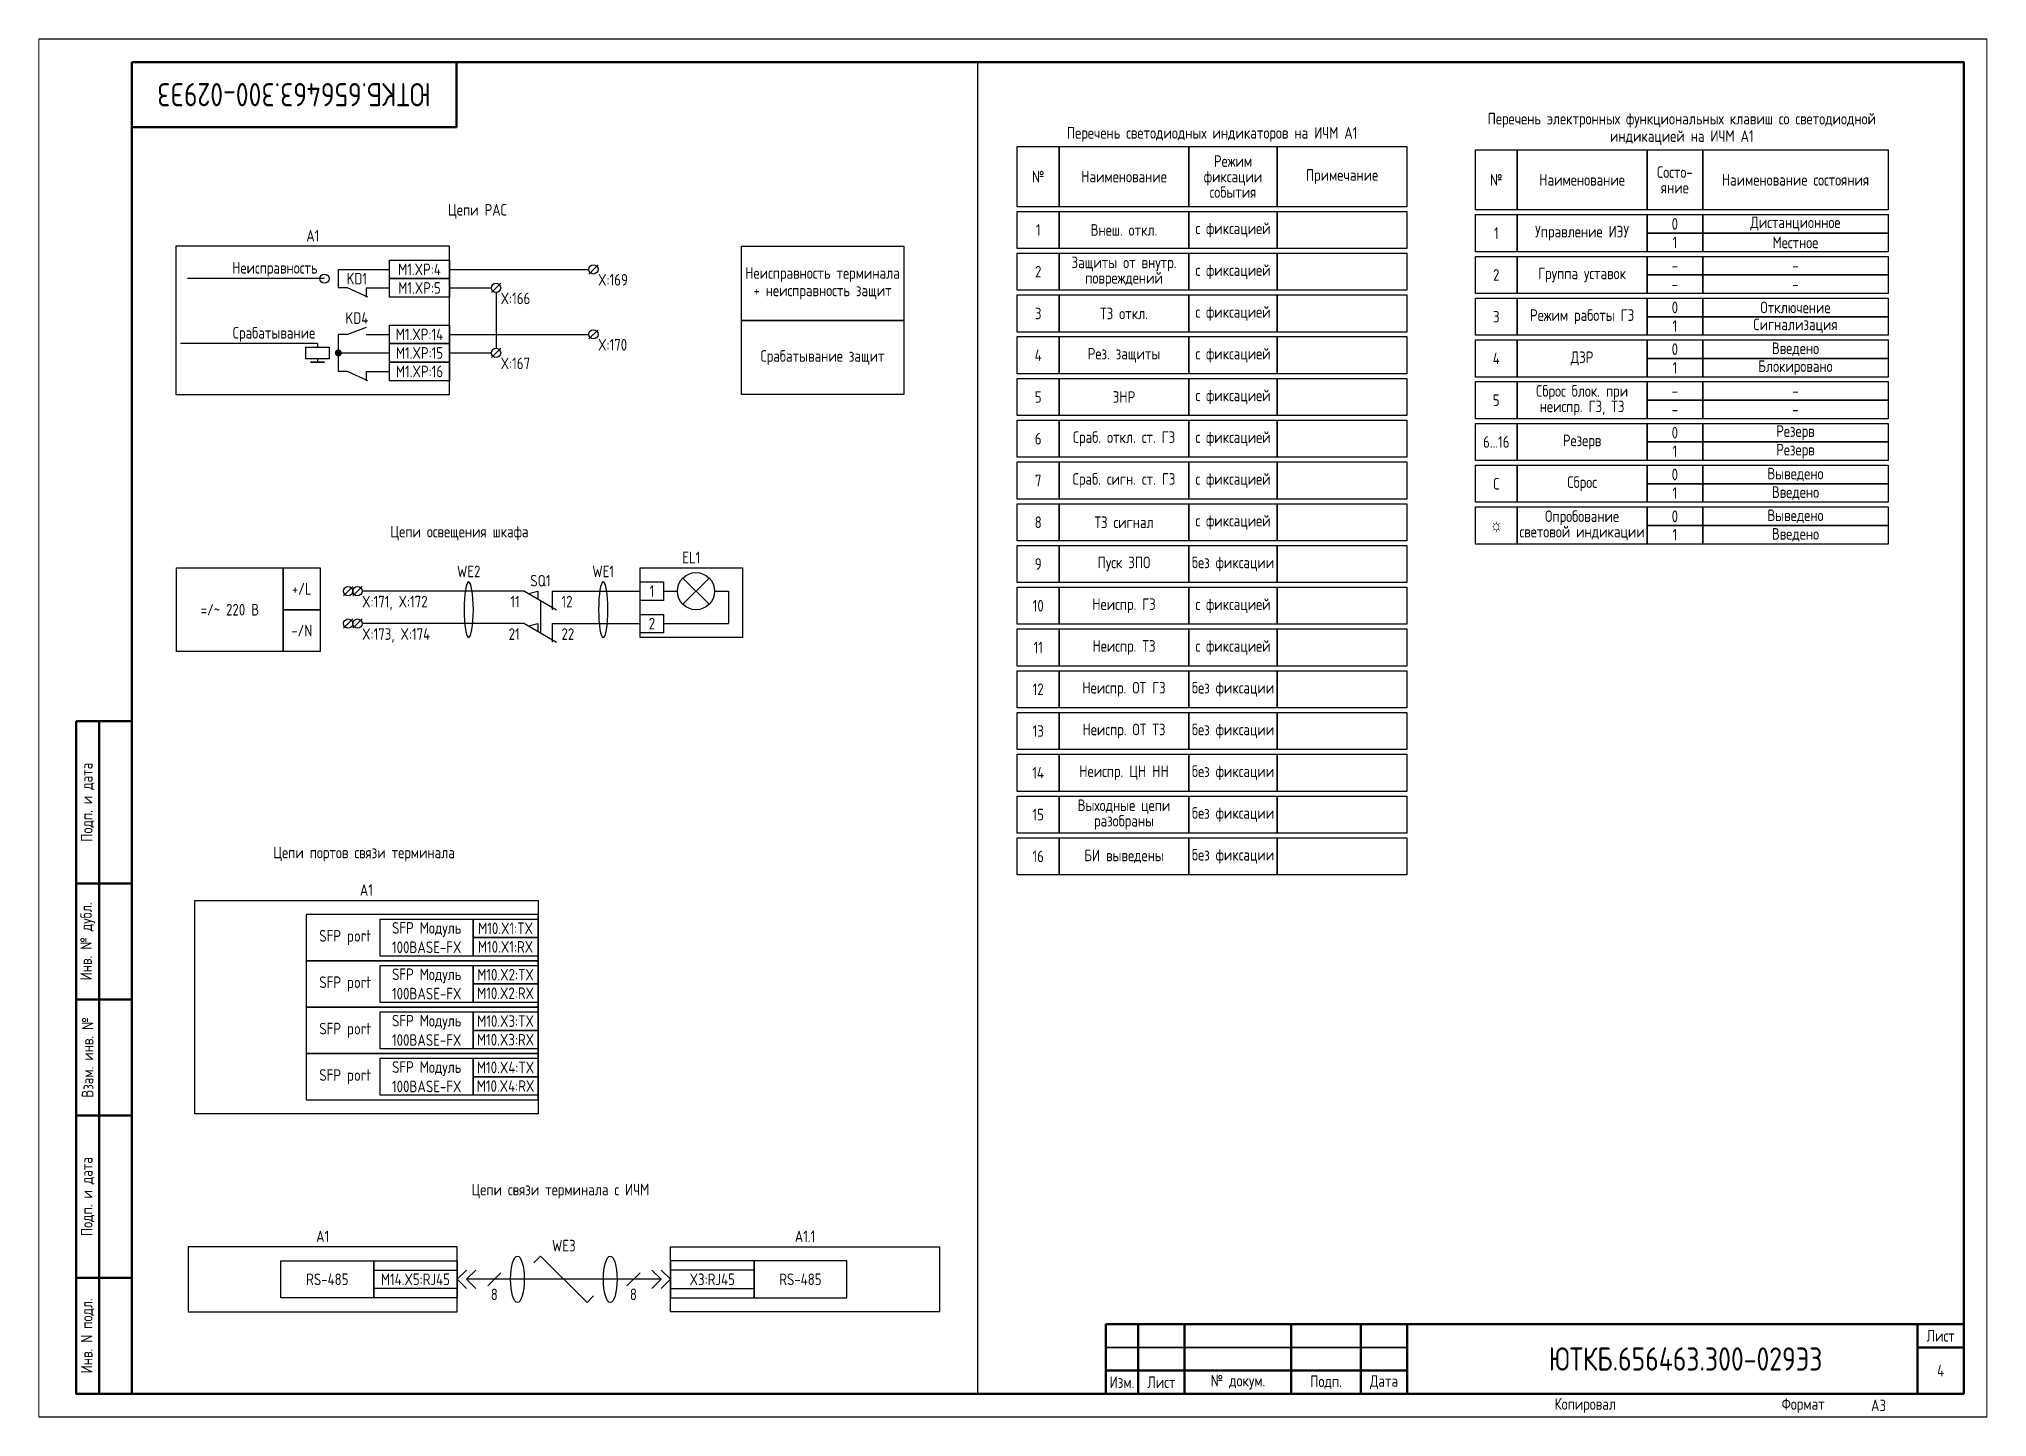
# Paper-space layout 'Лист4' of a CAD drawing. Header units: millimetres, sheet in inches. Extents: x 101.3 to 124.9, y 96.7 to 113.3.
# The model-space entities are those that its viewports show. They can reach past a viewport. Long polylines and large blocks are cut down to what shows.
import ezdxf

# ---------------------------------------------------------------- set-up
doc = ezdxf.new("R2010")
doc.units = ezdxf.units.MM
doc.styles.add('Gost_type_A', font='GOST_A.TTF')

# ---------------------------------------------------------------- blocks, each defined once
blk = doc.blocks.new('Формат_А3')
blk.add_lwpolyline([(-420, 297), (0, 297), (0, 0), (-420, 0)], close=True)
at = {"lineweight": 50}
blk.add_lwpolyline([(-400, 292), (-5, 292), (-5, 5), (-400, 5)], close=True, dxfattribs=at)
blk = doc.blocks.new('POINT')
at = {"const_width": 0.75}
blk.add_lwpolyline([(-0.375, 0, 1), (0.375, 0, 1)], format="xyb", close=True, dxfattribs=at)
blk = doc.blocks.new('Штамп угловой верхний')
at = {"lineweight": 50}
blk.add_lwpolyline([(0, 0), (70, 0), (70, -14), (0, -14)], close=True, dxfattribs=at)
blk = doc.blocks.new('Штамп левый нижний')
at = {"lineweight": 50}
for points in [[(-12, 145), (-7, 145), (-7, 110), (-12, 110)], [(-7, 145), (0, 145), (0, 110), (-7, 110)], [(-12, 110), (-7, 110), (-7, 85), (-12, 85)], [(-7, 110), (0, 110), (0, 85), (-7, 85)], [(-12, 85), (-7, 85), (-7, 60), (-12, 60)], [(-7, 85), (0, 85), (0, 60), (-7, 60)], [(-12, 60), (-7, 60), (-7, 25), (-12, 25)], [(-7, 60), (0, 60), (0, 25), (-7, 25)], [(-12, 25), (-7, 25), (-7, 0), (-12, 0)], [(-7, 25), (0, 25), (0, 0), (-7, 0)]]:
    blk.add_lwpolyline(points, close=True, dxfattribs=at)
at = {"char_height": 2.5, "attachment_point": 5, "rotation": 90, "style": 'Gost_type_A'}
for s, insert, width in [('Подп. и дата', (-9.5, 127.5), 35), ('Инв. № дубл.', (-9.5, 97.5), 25), ('Взам. инв. №', (-9.5, 72.5), 25), ('Подп. и дата', (-9.5, 42.5), 35), ('Инв. N подл.', (-9.5, 12.5), 25)]:
    blk.add_mtext(s, dxfattribs=dict(at, insert=insert, width=width))
blk = doc.blocks.new('Штамп малый нижний')
at = {"lineweight": 50}
for points in [[(-185, 15), (-178, 15), (-178, 5), (-185, 5)], [(-178, 15), (-168, 15), (-168, 5), (-178, 5)], [(-168, 15), (-145, 15), (-145, 5), (-168, 5)], [(-145, 15), (-130, 15), (-130, 5), (-145, 5)], [(-130, 15), (-120, 15), (-120, 5), (-130, 5)], [(-120, 15), (-10, 15), (-10, 0), (-120, 0)], [(-10, 15), (0, 15), (0, 10), (-10, 10)], [(-10, 10), (0, 10), (0, 0), (-10, 0)], [(-185, 5), (-178, 5), (-178, 0), (-185, 0)], [(-178, 5), (-168, 5), (-168, 0), (-178, 0)], [(-168, 5), (-145, 5), (-145, 0), (-168, 0)], [(-145, 5), (-130, 5), (-130, 0), (-145, 0)], [(-130, 5), (-120, 5), (-120, 0), (-130, 0)]]:
    blk.add_lwpolyline(points, close=True, dxfattribs=at)
for points in [[(-185, 15), (-178, 15), (-178, 10), (-185, 10)], [(-178, 15), (-168, 15), (-168, 10), (-178, 10)], [(-168, 15), (-145, 15), (-145, 10), (-168, 10)], [(-145, 15), (-130, 15), (-130, 10), (-145, 10)], [(-130, 15), (-120, 15), (-120, 10), (-130, 10)], [(-185, 10), (-178, 10), (-178, 5), (-185, 5)], [(-178, 10), (-168, 10), (-168, 5), (-178, 5)], [(-168, 10), (-145, 10), (-145, 5), (-168, 5)], [(-145, 10), (-130, 10), (-130, 5), (-145, 5)], [(-130, 10), (-120, 10), (-120, 5), (-130, 5)]]:
    blk.add_lwpolyline(points, close=True)
at = {"char_height": 2.5, "style": 'Gost_type_A'}
for s, insert, width, attachment_point in [('Лист', (-5, 12.5), 10, 5), ('Изм.', (-181.5, 2.5), 7, 5), ('Лист', (-173, 2.5), 10, 5), ('№ докум.', (-156.5, 2.5), 23, 5), ('Подп.', (-137.5, 2.5), 15, 5), ('Дата', (-125, 2.5), 10, 5), ('Копировал', (-75, -2.53), 13.1202, 6), ('Формат', (-30, -2.53), 13.1202, 6)]:
    blk.add_mtext(s, dxfattribs=dict(at, insert=insert, width=width, attachment_point=attachment_point))

msp = doc.modelspace()

# ---------------------------------------------------------------- linework, layer by layer
for p, q in [((1462.35, 292), (1462.35, 5)), ((1380.55, 248.34), (1378.55, 246.34)), ((1321.55, 245.34), (1292.05, 245.34)), ((1324.55, 247.34), (1324.55, 243.34)), ((1348.55, 247.34), (1378.55, 247.34)), ((1359.55, 244.34), (1357.55, 242.34)), ((1330.55, 243.34), (1330.55, 241.34)), ((1348.55, 243.34), (1357.55, 243.34)), ((1358.55, 242.34), (1358.55, 230.34)), ((1320.05, 231.34), (1290.55, 231.34)), ((1320.05, 231.34), (1320.05, 230.59)), ((1348.55, 233.34), (1378.55, 233.34)), ((1380.55, 234.34), (1378.55, 232.34)), ((1320.05, 228.09), (1320.05, 227.34)), ((1348.55, 229.34), (1357.55, 229.34)), ((1359.55, 230.34), (1357.55, 228.34)), ((1330.55, 225.34), (1330.55, 223.34)), ((1398.83, 180.82), (1404.49, 175.16)), ((1404.49, 180.82), (1398.83, 175.16)), ((1327.67, 178.99), (1325.67, 176.99)), ((1329.67, 178.99), (1327.67, 176.99)), ((1364.66, 177.99), (1329.67, 177.99)), ((1364.66, 177.99), (1371.58, 173.99)), ((1365.53, 177.49), (1367.53, 177.99)), ((1367.53, 177.99), (1367.53, 176.34)), ((1370.66, 177.99), (1370.66, 173.99)), ((1370.66, 177.99), (1389.66, 177.99)), ((1394.66, 177.99), (1397.66, 177.99)), ((1405.66, 177.99), (1408.66, 177.99)), ((1408.66, 177.99), (1408.66, 170.99)), ((1327.67, 171.99), (1325.67, 169.99)), ((1329.67, 171.99), (1327.67, 169.99)), ((1364.66, 170.99), (1329.67, 170.99)), ((1364.66, 170.99), (1371.58, 166.99)), ((1365.53, 170.49), (1367.53, 170.99)), ((1367.53, 170.99), (1367.53, 169.34)), ((1370.66, 170.99), (1370.66, 166.99)), ((1370.66, 170.99), (1389.66, 170.99)), ((1394.66, 170.99), (1408.66, 170.99)), ((1366.71, 33.21), (1368.17, 34.68)), ((1368.17, 34.68), (1378.17, 24.68)), ((1350.17, 29.68), (1352.17, 31.68)), ((1350.17, 29.68), (1352.17, 31.68)), ((1350.17, 29.68), (1352.17, 27.68)), ((1350.17, 29.68), (1352.17, 27.68)), ((1352.17, 29.68), (1354.17, 31.68)), ((1352.17, 29.68), (1354.17, 31.68)), ((1394.17, 29.68), (1352.17, 29.68)), ((1352.17, 29.68), (1354.17, 27.68)), ((1352.17, 29.68), (1354.17, 27.68)), ((1359.59, 31.1), (1356.76, 28.27)), ((1389.59, 31.1), (1386.76, 28.27)), ((1394.17, 29.68), (1392.17, 31.68)), ((1394.17, 29.68), (1392.17, 31.68)), ((1394.17, 29.68), (1392.17, 27.68)), ((1394.17, 29.68), (1392.17, 27.68)), ((1396.17, 29.68), (1394.17, 31.68)), ((1396.17, 29.68), (1394.17, 31.68)), ((1396.17, 29.68), (1394.17, 27.68)), ((1396.17, 29.68), (1394.17, 27.68)), ((1378.17, 24.68), (1379.59, 26.1))]:
    msp.add_line(p, q)
at = {"ltscale": 1.08}
for p, q in [((1324.55, 247.34), (1335.55, 247.34)), ((1326.55, 243.34), (1324.55, 243.34)), ((1330.55, 243.34), (1335.55, 243.34)), ((1326.55, 233.34), (1324.55, 233.34)), ((1324.55, 233.34), (1324.55, 225.34)), ((1330.55, 233.34), (1335.55, 233.34)), ((1324.55, 229.34), (1335.55, 229.34)), ((1326.55, 225.34), (1324.55, 225.34)), ((1330.55, 225.34), (1335.55, 225.34))]:
    msp.add_line(p, q, dxfattribs=at)
at = {"ltscale": 4.32}
for p, q in [((1330.94, 241.34), (1326.55, 243.34)), ((1330.55, 234.84), (1326.55, 233.34)), ((1330.94, 223.34), (1326.55, 225.34))]:
    msp.add_line(p, q, dxfattribs=at)
at = {"ltscale": 0.5}
msp.add_line((1368.12, 175.99), (1368.12, 168.99), dxfattribs=at)
for points in [[(1470.94, 273.84), (1479.94, 273.84), (1479.94, 260.84), (1470.94, 260.84)], [(1479.94, 273.84), (1507.94, 273.84), (1507.94, 260.84), (1479.94, 260.84)], [(1507.94, 273.84), (1526.94, 273.84), (1526.94, 260.84), (1507.94, 260.84)], [(1526.94, 273.84), (1554.94, 273.84), (1554.94, 260.84), (1526.94, 260.84)], [(1569.7, 273.14), (1578.7, 273.14), (1578.7, 260.14), (1569.7, 260.14)], [(1578.7, 273.14), (1606.7, 273.14), (1606.7, 260.14), (1578.7, 260.14)], [(1606.7, 273.14), (1618.7, 273.14), (1618.7, 260.14), (1606.7, 260.14)], [(1618.7, 273.14), (1658.7, 273.14), (1658.7, 260.14), (1618.7, 260.14)], [(1470.94, 259.84), (1479.94, 259.84), (1479.94, 251.84), (1470.94, 251.84)], [(1479.94, 259.84), (1507.94, 259.84), (1507.94, 251.84), (1479.94, 251.84)], [(1507.94, 259.84), (1526.94, 259.84), (1526.94, 251.84), (1507.94, 251.84)], [(1526.94, 259.84), (1554.94, 259.84), (1554.94, 251.84), (1526.94, 251.84)], [(1569.7, 259.14), (1578.7, 259.14), (1578.7, 251.14), (1569.7, 251.14)], [(1578.7, 259.14), (1606.7, 259.14), (1606.7, 251.14), (1578.7, 251.14)], [(1606.7, 259.14), (1618.7, 259.14), (1618.7, 255.14), (1606.7, 255.14)], [(1618.7, 259.14), (1658.7, 259.14), (1658.7, 255.14), (1618.7, 255.14)], [(1289.55, 220.34), (1348.55, 220.34), (1348.55, 252.34), (1289.55, 252.34)], [(1446.44, 236.34), (1411.44, 236.34), (1411.44, 252.34), (1446.44, 252.34)], [(1606.7, 255.14), (1618.7, 255.14), (1618.7, 251.14), (1606.7, 251.14)], [(1618.7, 255.14), (1658.7, 255.14), (1658.7, 251.14), (1618.7, 251.14)], [(1335.55, 249.34), (1348.55, 249.34), (1348.55, 245.34), (1335.55, 245.34)], [(1470.94, 250.84), (1479.94, 250.84), (1479.94, 242.84), (1470.94, 242.84)], [(1479.94, 250.84), (1507.94, 250.84), (1507.94, 242.84), (1479.94, 242.84)], [(1507.94, 250.84), (1526.94, 250.84), (1526.94, 242.84), (1507.94, 242.84)], [(1526.94, 250.84), (1554.94, 250.84), (1554.94, 242.84), (1526.94, 242.84)], [(1569.7, 250.14), (1578.7, 250.14), (1578.7, 242.14), (1569.7, 242.14)], [(1578.7, 250.14), (1606.7, 250.14), (1606.7, 242.14), (1578.7, 242.14)], [(1606.7, 250.14), (1618.7, 250.14), (1618.7, 246.14), (1606.7, 246.14)], [(1618.7, 250.14), (1658.7, 250.14), (1658.7, 246.14), (1618.7, 246.14)], [(1335.55, 245.34), (1348.55, 245.34), (1348.55, 241.34), (1335.55, 241.34)], [(1606.7, 246.14), (1618.7, 246.14), (1618.7, 242.14), (1606.7, 242.14)], [(1618.7, 246.14), (1658.7, 246.14), (1658.7, 242.14), (1618.7, 242.14)], [(1470.94, 241.84), (1479.94, 241.84), (1479.94, 233.84), (1470.94, 233.84)], [(1479.94, 241.84), (1507.94, 241.84), (1507.94, 233.84), (1479.94, 233.84)], [(1507.94, 241.84), (1526.94, 241.84), (1526.94, 233.84), (1507.94, 233.84)], [(1526.94, 241.84), (1554.94, 241.84), (1554.94, 233.84), (1526.94, 233.84)], [(1569.7, 241.14), (1578.7, 241.14), (1578.7, 233.14), (1569.7, 233.14)], [(1578.7, 241.14), (1606.7, 241.14), (1606.7, 233.14), (1578.7, 233.14)], [(1606.7, 241.14), (1618.7, 241.14), (1618.7, 237.14), (1606.7, 237.14)], [(1618.7, 241.14), (1658.7, 241.14), (1658.7, 237.14), (1618.7, 237.14)], [(1335.55, 235.34), (1348.55, 235.34), (1348.55, 231.34), (1335.55, 231.34)], [(1446.44, 220.34), (1411.44, 220.34), (1411.44, 236.34), (1446.44, 236.34)], [(1606.7, 237.14), (1618.7, 237.14), (1618.7, 233.14), (1606.7, 233.14)], [(1618.7, 237.14), (1658.7, 237.14), (1658.7, 233.14), (1618.7, 233.14)], [(1335.55, 231.34), (1348.55, 231.34), (1348.55, 227.34), (1335.55, 227.34)], [(1470.94, 232.84), (1479.94, 232.84), (1479.94, 224.84), (1470.94, 224.84)], [(1479.94, 232.84), (1507.94, 232.84), (1507.94, 224.84), (1479.94, 224.84)], [(1507.94, 232.84), (1526.94, 232.84), (1526.94, 224.84), (1507.94, 224.84)], [(1526.94, 232.84), (1554.94, 232.84), (1554.94, 224.84), (1526.94, 224.84)], [(1569.7, 232.14), (1578.7, 232.14), (1578.7, 224.14), (1569.7, 224.14)], [(1578.7, 232.14), (1606.7, 232.14), (1606.7, 224.14), (1578.7, 224.14)], [(1606.7, 232.14), (1618.7, 232.14), (1618.7, 228.14), (1606.7, 228.14)], [(1618.7, 232.14), (1658.7, 232.14), (1658.7, 228.14), (1618.7, 228.14)], [(1322.55, 230.59), (1322.55, 228.09), (1317.55, 228.09), (1317.55, 230.59)], [(1321.55, 227.34), (1318.55, 227.34)], [(1335.55, 227.34), (1348.55, 227.34), (1348.55, 223.34), (1335.55, 223.34)], [(1606.7, 228.14), (1618.7, 228.14), (1618.7, 224.14), (1606.7, 224.14)], [(1618.7, 228.14), (1658.7, 228.14), (1658.7, 224.14), (1618.7, 224.14)], [(1470.94, 223.84), (1479.94, 223.84), (1479.94, 215.84), (1470.94, 215.84)], [(1479.94, 223.84), (1507.94, 223.84), (1507.94, 215.84), (1479.94, 215.84)], [(1507.94, 223.84), (1526.94, 223.84), (1526.94, 215.84), (1507.94, 215.84)], [(1526.94, 223.84), (1554.94, 223.84), (1554.94, 215.84), (1526.94, 215.84)], [(1569.7, 223.14), (1578.7, 223.14), (1578.7, 215.14), (1569.7, 215.14)], [(1578.7, 223.14), (1606.7, 223.14), (1606.7, 215.14), (1578.7, 215.14)], [(1606.7, 223.14), (1618.7, 223.14), (1618.7, 219.14), (1606.7, 219.14)], [(1618.7, 223.14), (1658.7, 223.14), (1658.7, 219.14), (1618.7, 219.14)], [(1606.7, 219.14), (1618.7, 219.14), (1618.7, 215.14), (1606.7, 215.14)], [(1618.7, 219.14), (1658.7, 219.14), (1658.7, 215.14), (1618.7, 215.14)], [(1470.94, 214.84), (1479.94, 214.84), (1479.94, 206.84), (1470.94, 206.84)], [(1479.94, 214.84), (1507.94, 214.84), (1507.94, 206.84), (1479.94, 206.84)], [(1507.94, 214.84), (1526.94, 214.84), (1526.94, 206.84), (1507.94, 206.84)], [(1526.94, 214.84), (1554.94, 214.84), (1554.94, 206.84), (1526.94, 206.84)], [(1569.7, 214.14), (1578.7, 214.14), (1578.7, 206.14), (1569.7, 206.14)], [(1578.7, 214.14), (1606.7, 214.14), (1606.7, 206.14), (1578.7, 206.14)], [(1606.7, 214.14), (1618.7, 214.14), (1618.7, 210.14), (1606.7, 210.14)], [(1606.7, 210.14), (1618.7, 210.14), (1618.7, 206.14), (1606.7, 206.14)], [(1618.7, 214.14), (1658.7, 214.14), (1658.7, 210.14), (1618.7, 210.14)], [(1618.7, 210.14), (1658.7, 210.14), (1658.7, 206.14), (1618.7, 206.14)], [(1470.94, 205.84), (1479.94, 205.84), (1479.94, 197.84), (1470.94, 197.84)], [(1479.94, 205.84), (1507.94, 205.84), (1507.94, 197.84), (1479.94, 197.84)], [(1507.94, 205.84), (1526.94, 205.84), (1526.94, 197.84), (1507.94, 197.84)], [(1526.94, 205.84), (1554.94, 205.84), (1554.94, 197.84), (1526.94, 197.84)], [(1569.7, 205.14), (1578.7, 205.14), (1578.7, 197.14), (1569.7, 197.14)], [(1578.7, 205.14), (1606.7, 205.14), (1606.7, 197.14), (1578.7, 197.14)], [(1606.7, 205.14), (1618.7, 205.14), (1618.7, 201.14), (1606.7, 201.14)], [(1618.7, 205.14), (1658.7, 205.14), (1658.7, 201.14), (1618.7, 201.14)], [(1606.7, 201.14), (1618.7, 201.14), (1618.7, 197.14), (1606.7, 197.14)], [(1618.7, 201.14), (1658.7, 201.14), (1658.7, 197.14), (1618.7, 197.14)], [(1470.94, 196.84), (1479.94, 196.84), (1479.94, 188.84), (1470.94, 188.84)], [(1479.94, 196.84), (1507.94, 196.84), (1507.94, 188.84), (1479.94, 188.84)], [(1507.94, 196.84), (1526.94, 196.84), (1526.94, 188.84), (1507.94, 188.84)], [(1526.94, 196.84), (1554.94, 196.84), (1554.94, 188.84), (1526.94, 188.84)], [(1569.7, 196.14), (1578.7, 196.14), (1578.7, 188.14), (1569.7, 188.14)], [(1578.7, 196.14), (1606.7, 196.14), (1606.7, 188.14), (1578.7, 188.14)], [(1606.7, 196.14), (1618.7, 196.14), (1618.7, 192.14), (1606.7, 192.14)], [(1618.7, 196.14), (1658.7, 196.14), (1658.7, 192.14), (1618.7, 192.14)], [(1606.7, 192.14), (1618.7, 192.14), (1618.7, 188.14), (1606.7, 188.14)], [(1618.7, 192.14), (1658.7, 192.14), (1658.7, 188.14), (1618.7, 188.14)], [(1470.94, 187.84), (1479.94, 187.84), (1479.94, 179.84), (1470.94, 179.84)], [(1479.94, 187.84), (1507.94, 187.84), (1507.94, 179.84), (1479.94, 179.84)], [(1507.94, 187.84), (1526.94, 187.84), (1526.94, 179.84), (1507.94, 179.84)], [(1526.94, 187.84), (1554.94, 187.84), (1554.94, 179.84), (1526.94, 179.84)], [(1312.66, 164.99), (1289.66, 164.99), (1289.66, 182.99), (1312.66, 182.99)], [(1320.66, 173.99), (1312.66, 173.99), (1312.66, 182.99), (1320.66, 182.99)], [(1389.66, 182.99), (1411.66, 182.99), (1411.66, 167.99), (1389.66, 167.99)], [(1389.66, 179.99), (1394.66, 179.99), (1394.66, 175.99), (1389.66, 175.99)], [(1470.94, 178.84), (1479.94, 178.84), (1479.94, 170.84), (1470.94, 170.84)], [(1479.94, 178.84), (1507.94, 178.84), (1507.94, 170.84), (1479.94, 170.84)], [(1507.94, 178.84), (1526.94, 178.84), (1526.94, 170.84), (1507.94, 170.84)], [(1526.94, 178.84), (1554.94, 178.84), (1554.94, 170.84), (1526.94, 170.84)], [(1320.66, 164.99), (1312.66, 164.99), (1312.66, 173.99), (1320.66, 173.99)], [(1389.66, 172.99), (1394.66, 172.99), (1394.66, 168.99), (1389.66, 168.99)], [(1470.94, 169.84), (1479.94, 169.84), (1479.94, 161.84), (1470.94, 161.84)], [(1479.94, 169.84), (1507.94, 169.84), (1507.94, 161.84), (1479.94, 161.84)], [(1507.94, 169.84), (1526.94, 169.84), (1526.94, 161.84), (1507.94, 161.84)], [(1526.94, 169.84), (1554.94, 169.84), (1554.94, 161.84), (1526.94, 161.84)], [(1470.94, 160.84), (1479.94, 160.84), (1479.94, 152.84), (1470.94, 152.84)], [(1479.94, 160.84), (1507.94, 160.84), (1507.94, 152.84), (1479.94, 152.84)], [(1507.94, 160.84), (1526.94, 160.84), (1526.94, 152.84), (1507.94, 152.84)], [(1526.94, 160.84), (1554.94, 160.84), (1554.94, 152.84), (1526.94, 152.84)], [(1470.94, 151.84), (1479.94, 151.84), (1479.94, 143.84), (1470.94, 143.84)], [(1479.94, 151.84), (1507.94, 151.84), (1507.94, 143.84), (1479.94, 143.84)], [(1507.94, 151.84), (1526.94, 151.84), (1526.94, 143.84), (1507.94, 143.84)], [(1526.94, 151.84), (1554.94, 151.84), (1554.94, 143.84), (1526.94, 143.84)], [(1470.94, 142.84), (1479.94, 142.84), (1479.94, 134.84), (1470.94, 134.84)], [(1479.94, 142.84), (1507.94, 142.84), (1507.94, 134.84), (1479.94, 134.84)], [(1507.94, 142.84), (1526.94, 142.84), (1526.94, 134.84), (1507.94, 134.84)], [(1526.94, 142.84), (1554.94, 142.84), (1554.94, 134.84), (1526.94, 134.84)], [(1470.94, 133.84), (1479.94, 133.84), (1479.94, 125.84), (1470.94, 125.84)], [(1479.94, 133.84), (1507.94, 133.84), (1507.94, 125.84), (1479.94, 125.84)], [(1507.94, 133.84), (1526.94, 133.84), (1526.94, 125.84), (1507.94, 125.84)], [(1526.94, 133.84), (1554.94, 133.84), (1554.94, 125.84), (1526.94, 125.84)], [(1470.94, 124.84), (1479.94, 124.84), (1479.94, 116.84), (1470.94, 116.84)], [(1479.94, 124.84), (1507.94, 124.84), (1507.94, 116.84), (1479.94, 116.84)], [(1507.94, 124.84), (1526.94, 124.84), (1526.94, 116.84), (1507.94, 116.84)], [(1526.94, 124.84), (1554.94, 124.84), (1554.94, 116.84), (1526.94, 116.84)], [(1293.6, 111.33), (1367.6, 111.33), (1367.6, 65.33), (1293.6, 65.33)], [(1317.6, 98.33), (1367.6, 98.33), (1367.6, 108.33), (1317.6, 108.33)], [(1333.6, 107.33), (1353.6, 107.33), (1353.6, 99.33), (1333.6, 99.33)], [(1353.6, 107.33), (1367.6, 107.33), (1367.6, 103.33), (1353.6, 103.33)], [(1353.6, 103.33), (1367.6, 103.33), (1367.6, 99.33), (1353.6, 99.33)], [(1317.6, 88.33), (1367.6, 88.33), (1367.6, 98.33), (1317.6, 98.33)], [(1333.6, 97.33), (1353.6, 97.33), (1353.6, 89.33), (1333.6, 89.33)], [(1353.6, 97.33), (1367.6, 97.33), (1367.6, 93.33), (1353.6, 93.33)], [(1353.6, 93.33), (1367.6, 93.33), (1367.6, 89.33), (1353.6, 89.33)], [(1317.6, 78.33), (1367.6, 78.33), (1367.6, 88.33), (1317.6, 88.33)], [(1333.6, 87.33), (1353.6, 87.33), (1353.6, 79.33), (1333.6, 79.33)], [(1353.6, 87.33), (1367.6, 87.33), (1367.6, 83.33), (1353.6, 83.33)], [(1353.6, 83.33), (1367.6, 83.33), (1367.6, 79.33), (1353.6, 79.33)], [(1317.6, 68.33), (1367.6, 68.33), (1367.6, 78.33), (1317.6, 78.33)], [(1333.6, 77.33), (1353.6, 77.33), (1353.6, 69.33), (1333.6, 69.33)], [(1353.6, 77.33), (1367.6, 77.33), (1367.6, 73.33), (1353.6, 73.33)], [(1353.6, 73.33), (1367.6, 73.33), (1367.6, 69.33), (1353.6, 69.33)], [(1292.17, 22.68), (1350.17, 22.68), (1350.17, 36.68), (1292.17, 36.68)], [(1312.17, 33.68), (1332.17, 33.68), (1332.17, 25.68), (1312.17, 25.68)], [(1332.17, 33.68), (1350.17, 33.68), (1350.17, 25.68), (1332.17, 25.68)], [(1454.17, 22.68), (1396.17, 22.68), (1396.17, 36.68), (1454.17, 36.68)], [(1414.17, 33.68), (1396.17, 33.68), (1396.17, 25.68), (1414.17, 25.68)], [(1434.17, 33.68), (1414.17, 33.68), (1414.17, 25.68), (1434.17, 25.68)], [(1332.17, 31.68), (1350.17, 31.68), (1350.17, 27.68), (1332.17, 27.68)], [(1414.17, 31.68), (1396.17, 31.68), (1396.17, 27.68), (1414.17, 27.68)]]:
    msp.add_lwpolyline(points, close=True)
for centre, radius in [((1379.55, 247.34), 1), ((1321.55, 245.34), 1), ((1358.55, 243.34), 1), ((1379.55, 233.34), 1), ((1358.55, 229.34), 1), ((1401.66, 177.99), 4), ((1326.67, 177.99), 1), ((1328.67, 177.99), 1), ((1326.67, 170.99), 1), ((1328.67, 170.99), 1)]:
    msp.add_circle(centre, radius)
at = {"extrusion": (0, 0, -1)}
for centre in [(1352.66, 173.99), (1381.66, 173.99)]:
    msp.add_ellipse(centre, major_axis=(0, -6), ratio=0.166667, dxfattribs=at)
for centre in [(1363.17, 29.68), (1383.17, 29.68)]:
    msp.add_ellipse(centre, major_axis=(0, -5), ratio=0.293778)

# ---------------------------------------------------------------- block references
at = {"color": 1}
for name, p in [('Формат_А3', (1260, 0)), ('Формат_А3', (1680, 0)), ('Формат_А3', (2100, 0)), ('Штамп левый нижний', (1280, 5)), ('Штамп малый нижний', (1675, 5))]:
    msp.add_blockref(name, p, dxfattribs=at)
for name, p in [('Штамп угловой верхний', (1280, 292)), ('POINT', (1324.55, 229.34))]:
    msp.add_blockref(name, p)

# ---------------------------------------------------------------- texts
at = {"insert": (1315, 285), "char_height": 5, "width": 70, "attachment_point": 5, "rotation": 180, "style": 'Gost_type_A'}
msp.add_mtext('ЮТКБ.656463.300-029Э3', dxfattribs=at)
at = {"char_height": 2.5, "style": 'Gost_type_A'}
for s, insert, width, attachment_point, line_spacing_factor in [('Перечень светодиодных индикаторов на ИЧМ A1', (1512.94, 274.84), 84, 8, 0.9), ('Перечень электронных функциональных клавиш со светодиодной индикацией на ИЧМ A1', (1614.2, 274.14), 89, 8, 0.9), ('Режим\\Pфиксации события', (1517.44, 267.34), 19, 5, 0.8), ('Примечание', (1540.94, 267.34), 28, 5, 0.8), ('Состо- яние', (1612.7, 266.64), 12, 5, 0.8), ('№ ', (1475.44, 267.34), 9, 5, 0.8), ('Наименование ', (1493.94, 267.34), 28, 5, 0.8), ('№ ', (1574.2, 266.64), 9, 5, 0.8), ('Наименование ', (1592.7, 266.64), 28, 5, 0.8), ('Наименование состояния ', (1638.7, 266.64), 40, 5, 0.8), ('Цепи РАС', (1354.55, 259.84), 191.9988, 5, 0.9), ('1', (1475.44, 255.84), 9, 5, 0.8), ('Внеш. откл. ', (1493.94, 255.84), 28, 5, 0.8), ('с фиксацией', (1517.44, 255.84), 19, 5, 0.8), ('1', (1574.2, 255.14), 9, 5, 0.8), ('Управление ИЭУ', (1592.7, 255.14), 28, 5, 0.8), ('0', (1612.7, 257.14), 12, 5, 0.8), ('Дистанционное', (1638.7, 257.14), 40, 5, 0.8), ('A1', (1319.05, 253.34), 59, 8, 0.9), ('1', (1612.7, 253.14), 12, 5, 0.8), ('Местное', (1638.7, 253.14), 40, 5, 0.8), ('Неисправность', (1320.05, 247.34), 37, 6, 0.8), ('Неисправность терминала + неисправность защит', (1428.94, 244.34), 35, 5, 0.9), ('2', (1475.44, 246.84), 9, 5, 0.8), ('Защиты от внутр. повреждений', (1493.94, 246.84), 28, 5, 0.8), ('с фиксацией', (1517.44, 246.84), 19, 5, 0.8), ('X:169', (1380.55, 246.34), 8, 1, 0.9), ('2', (1574.2, 246.14), 9, 5, 0.8), ('X:166', (1359.55, 242.34), 8, 1, 0.9), ('с фиксацией', (1517.44, 237.84), 19, 5, 0.8), ('0', (1612.7, 239.14), 12, 5, 0.8), ('Отключение', (1638.7, 239.14), 40, 5, 0.8), ('3', (1475.44, 237.84), 9, 5, 0.8), ('ТЗ откл.', (1493.94, 237.84), 28, 5, 0.8), ('3', (1574.2, 237.14), 9, 5, 0.8), ('Режим работы ГЗ', (1592.7, 237.14), 28, 5, 0.8), ('1', (1612.7, 235.14), 12, 5, 0.8), ('Сигнализация', (1638.7, 235.14), 40, 5, 0.8), ('X:170', (1380.55, 232.34), 8, 1, 0.9), ('0', (1612.7, 230.14), 12, 5, 0.8), ('Введено', (1638.7, 230.14), 40, 5, 0.8), ('X:167', (1359.55, 228.34), 8, 1, 0.9), ('Срабатывание защит', (1428.94, 228.34), 35, 5, 0.9), ('4', (1475.44, 228.84), 9, 5, 0.8), ('Рез. защиты', (1493.94, 228.84), 28, 5, 0.8), ('с фиксацией', (1517.44, 228.84), 19, 5, 0.8), ('4', (1574.2, 228.14), 9, 5, 0.8), ('ДЗР', (1592.7, 228.14), 28, 5, 0.8), ('1', (1612.7, 226.14), 12, 5, 0.8), ('Блокировано', (1638.7, 226.14), 40, 5, 0.8), ('5', (1475.44, 219.84), 9, 5, 0.8), ('ЗНР', (1493.94, 219.84), 26, 5, 0.8), ('с фиксацией', (1517.44, 219.84), 19, 5, 0.8), ('5', (1574.2, 219.14), 9, 5, 0.8), ('6', (1475.44, 210.84), 9, 5, 0.8), ('Сраб. откл. ст. ГЗ ', (1493.94, 210.84), 26, 5, 0.8), ('с фиксацией', (1517.44, 210.84), 19, 5, 0.8), ('6...16', (1574.2, 210.14), 9, 5, 0.8), ('Резерв', (1592.7, 210.14), 28, 5, 0.8), ('0', (1612.7, 212.14), 12, 5, 0.8), ('Резерв', (1638.7, 212.14), 40, 5, 0.8), ('1', (1612.7, 208.14), 12, 5, 0.8), ('Резерв', (1638.7, 208.14), 40, 5, 0.8), ('7', (1475.44, 201.84), 9, 5, 0.8), ('Сраб. сигн. ст. ГЗ ', (1493.94, 201.84), 26, 5, 0.8), ('с фиксацией', (1517.44, 201.84), 19, 5, 0.8), ('C', (1574.2, 201.14), 9, 5, 0.8), ('Сброс', (1592.7, 201.14), 28, 5, 0.8), ('0', (1612.7, 203.14), 12, 5, 0.8), ('Выведено', (1638.7, 203.14), 40, 5, 0.8), ('1', (1612.7, 199.14), 12, 5, 0.8), ('Введено', (1638.7, 199.14), 40, 5, 0.8), ('8', (1475.44, 192.84), 9, 5, 0.8), ('ТЗ сигнал', (1493.94, 192.84), 26, 5, 0.8), ('с фиксацией', (1517.44, 192.84), 19, 5, 0.8), ('Опробование световой индикации', (1592.7, 192.14), 28, 5, 0.8), ('0', (1612.7, 194.14), 12, 5, 0.8), ('Выведено', (1638.7, 194.14), 40, 5, 0.8), ('Цепи освещения шкафа', (1350.66, 190.49), 122, 5, 0.9), ('☼', (1574.2, 192.14), 9, 5, 0.8), ('1', (1612.7, 190.14), 12, 5, 0.8), ('Введено', (1638.7, 190.14), 40, 5, 0.8), ('EL1', (1400.66, 183.99), 21.9942, 8, 0.9), ('9', (1475.44, 183.84), 9, 5, 0.8), ('Пуск ЗПО', (1493.94, 183.84), 26, 5, 0.8), ('без фиксации', (1517.44, 183.84), 19, 5, 0.8), ('+/L', (1316.66, 178.49), 8, 5, 0.9), ('X:171, X:172', (1329.67, 176.99), 17.9949, 1, 0.9), ('Неиспр. ГЗ', (1493.94, 174.84), 28, 5, 0.8), ('с фиксацией', (1517.44, 174.84), 19, 5, 0.8), ('=/~ 220 В', (1301.16, 173.99), 23, 5, 0.9), ('10', (1475.44, 174.84), 9, 5, 0.8), ('-/N', (1316.66, 169.49), 8, 5, 0.9), ('X:173, X:174', (1329.67, 169.99), 17.9949, 1, 0.9), ('11', (1475.44, 165.84), 9, 5, 0.8), ('Неиспр. ТЗ ', (1493.94, 165.84), 28, 5, 0.8), ('с фиксацией', (1517.44, 165.84), 19, 5, 0.8), ('12', (1475.44, 156.84), 9, 5, 0.8), ('Неиспр. ОТ ГЗ', (1493.94, 156.84), 28, 5, 0.8), ('без фиксации', (1517.44, 156.84), 19, 5, 0.8), ('13', (1475.44, 147.84), 9, 5, 0.8), ('Неиспр. ОТ ТЗ', (1493.94, 147.84), 28, 5, 0.8), ('без фиксации', (1517.44, 147.84), 19, 5, 0.8), ('14', (1475.44, 138.84), 9, 5, 0.8), ('Неиспр. ЦН НН', (1493.94, 138.84), 28, 5, 0.8), ('без фиксации', (1517.44, 138.84), 19, 5, 0.8), ('15', (1475.44, 129.84), 9, 5, 0.8), ('Выходные цепи разобраны', (1493.94, 129.84), 28, 5, 0.8), ('без фиксации', (1517.44, 129.84), 19, 5, 0.8), ('Цепи портов связи терминала', (1330.1, 121.33), 197, 5, 0.9), ('16', (1475.44, 120.84), 9, 5, 0.8), ('БИ выведены', (1493.94, 120.84), 28, 5, 0.8), ('без фиксации', (1517.44, 120.84), 19, 5, 0.8), ('A1', (1330.6, 112.33), 74.0002, 8, 0.9), ('Цепи связи терминала с ИЧМ', (1372.42, 48.68), 197.5, 5, 0.9), ('A1', (1321.17, 37.68), 58.0002, 8, 0.9), ('A1.1', (1425.17, 37.68), 58.0002, 8, 0.9)]:
    msp.add_mtext(s, dxfattribs=dict(at, insert=insert, width=width, attachment_point=attachment_point, line_spacing_factor=line_spacing_factor))
at = {"style": 'Gost_type_A'}
for s, insert, char_height, width, attachment_point in [('M1.XP:4', (1342.05, 247.34), 2.5, 13, 5), ('KD1', (1328.55, 245.34), 2.5, 8, 5), ('M1.XP:5', (1342.05, 243.34), 2.5, 13, 5), ('KD4', (1328.55, 236.84), 2.5, 8, 5), ('M1.XP:14', (1342.05, 233.34), 2.5, 13, 5), ('M1.XP:15', (1342.05, 229.34), 2.5, 13, 5), ('M1.XP:16', (1342.05, 225.34), 2.5, 13, 5), ('WE2', (1352.66, 180.99), 2.5, 10, 8), ('SQ1', (1368.12, 178.99), 2.5, 10, 8), ('WE1', (1381.66, 180.99), 2.5, 10, 8), ('11', (1363.66, 176.99), 2.5, 6, 3), ('12', (1372.66, 176.99), 2.5, 6, 1), ('1', (1392.16, 177.99), 2.5, 5, 5), ('2', (1392.16, 170.99), 2.5, 5, 5), ('21', (1363.66, 169.99), 2.5, 6, 3), ('22', (1372.66, 169.99), 2.5, 6, 1), ('SFP Mодуль 100BASE-FX', (1343.6, 103.33), 2.5, 19.9998, 5), ('M10.X1:TX', (1360.6, 105.33), 2.5, 14, 5), ('SFP port', (1331.6, 103.33), 2.5, 20, 6), ('M10.X1:RX', (1360.6, 101.33), 2.5, 14, 5), ('SFP Mодуль 100BASE-FX', (1343.6, 93.33), 2.5, 19.9998, 5), ('SFP port', (1331.6, 93.33), 2.5, 20, 6), ('M10.X2:RX', (1360.6, 91.33), 2.5, 14, 5), ('M10.X2:TX', (1360.6, 95.33), 2.5, 14, 5), ('SFP port', (1331.6, 83.33), 2.5, 20, 6), ('SFP Mодуль 100BASE-FX', (1343.6, 83.33), 2.5, 19.9998, 5), ('M10.X3:TX', (1360.6, 85.33), 2.5, 14, 5), ('M10.X3:RX', (1360.6, 81.33), 2.5, 14, 5), ('SFP Mодуль 100BASE-FX', (1343.6, 73.33), 2.5, 19.9998, 5), ('M10.X4:TX', (1360.6, 75.33), 2.5, 14, 5), ('SFP port', (1331.6, 73.33), 2.5, 20, 6), ('M10.X4:RX', (1360.6, 71.33), 2.5, 14, 5), ('WE3', (1373.17, 35.68), 2.5, 20, 8), ('RS-485', (1322.17, 29.68), 2.5, 19.9998, 5), ('M14.X5:RJ45', (1341.17, 29.68), 2.5, 18.0002, 5), ('X3:RJ45', (1405.17, 29.68), 2.5, 18.0002, 5), ('RS-485', (1424.17, 29.68), 2.5, 19.9998, 5), ('8', (1358.17, 27.68), 2.5, 20, 2), ('8', (1388.17, 27.68), 2.5, 20, 2), ('ЮТКБ.656463.300-029Э3', (1615, 12.5), 5, 120, 5), ('4', (1670, 10), 2.5, 10, 5), ('A3', (1655, 2.5), 2.5, 20, 4)]:
    msp.add_mtext(s, dxfattribs=dict(at, insert=insert, char_height=char_height, width=width, attachment_point=attachment_point))
at = {"color": 30, "true_color": 0xf26722, "char_height": 2.5, "attachment_point": 5, "line_spacing_factor": 0.8, "style": 'Gost_type_A'}
for s, insert, width in [('-', (1612.7, 248.14), 12), ('-', (1638.7, 248.14), 40), ('Группа уставок', (1592.7, 246.14), 28), ('-', (1612.7, 244.14), 12), ('-', (1638.7, 244.14), 40), ('Сброс блок. при неиспр. ГЗ, ТЗ', (1592.7, 219.14), 28), ('-', (1612.7, 221.14), 12), ('-', (1638.7, 221.14), 40), ('-', (1612.7, 217.14), 12), ('-', (1638.7, 217.14), 40)]:
    msp.add_mtext(s, dxfattribs=dict(at, insert=insert, width=width))
at = {"color": 6, "insert": (1319.55, 233.34), "char_height": 2.5, "width": 37, "attachment_point": 6, "line_spacing_factor": 0.8, "style": 'Gost_type_A'}
msp.add_mtext('Срабатывание', dxfattribs=at)

psp = doc.layouts.new('Лист4')

# ---------------------------------------------------------------- viewports
at = {"layer": '0'}
psp.add_viewport(center=(113.121, 105.008), size=(23.589, 16.681), view_center_point=(1470, 148.5), view_height=297, dxfattribs=at)

doc.saveas('drawing.dxf')
